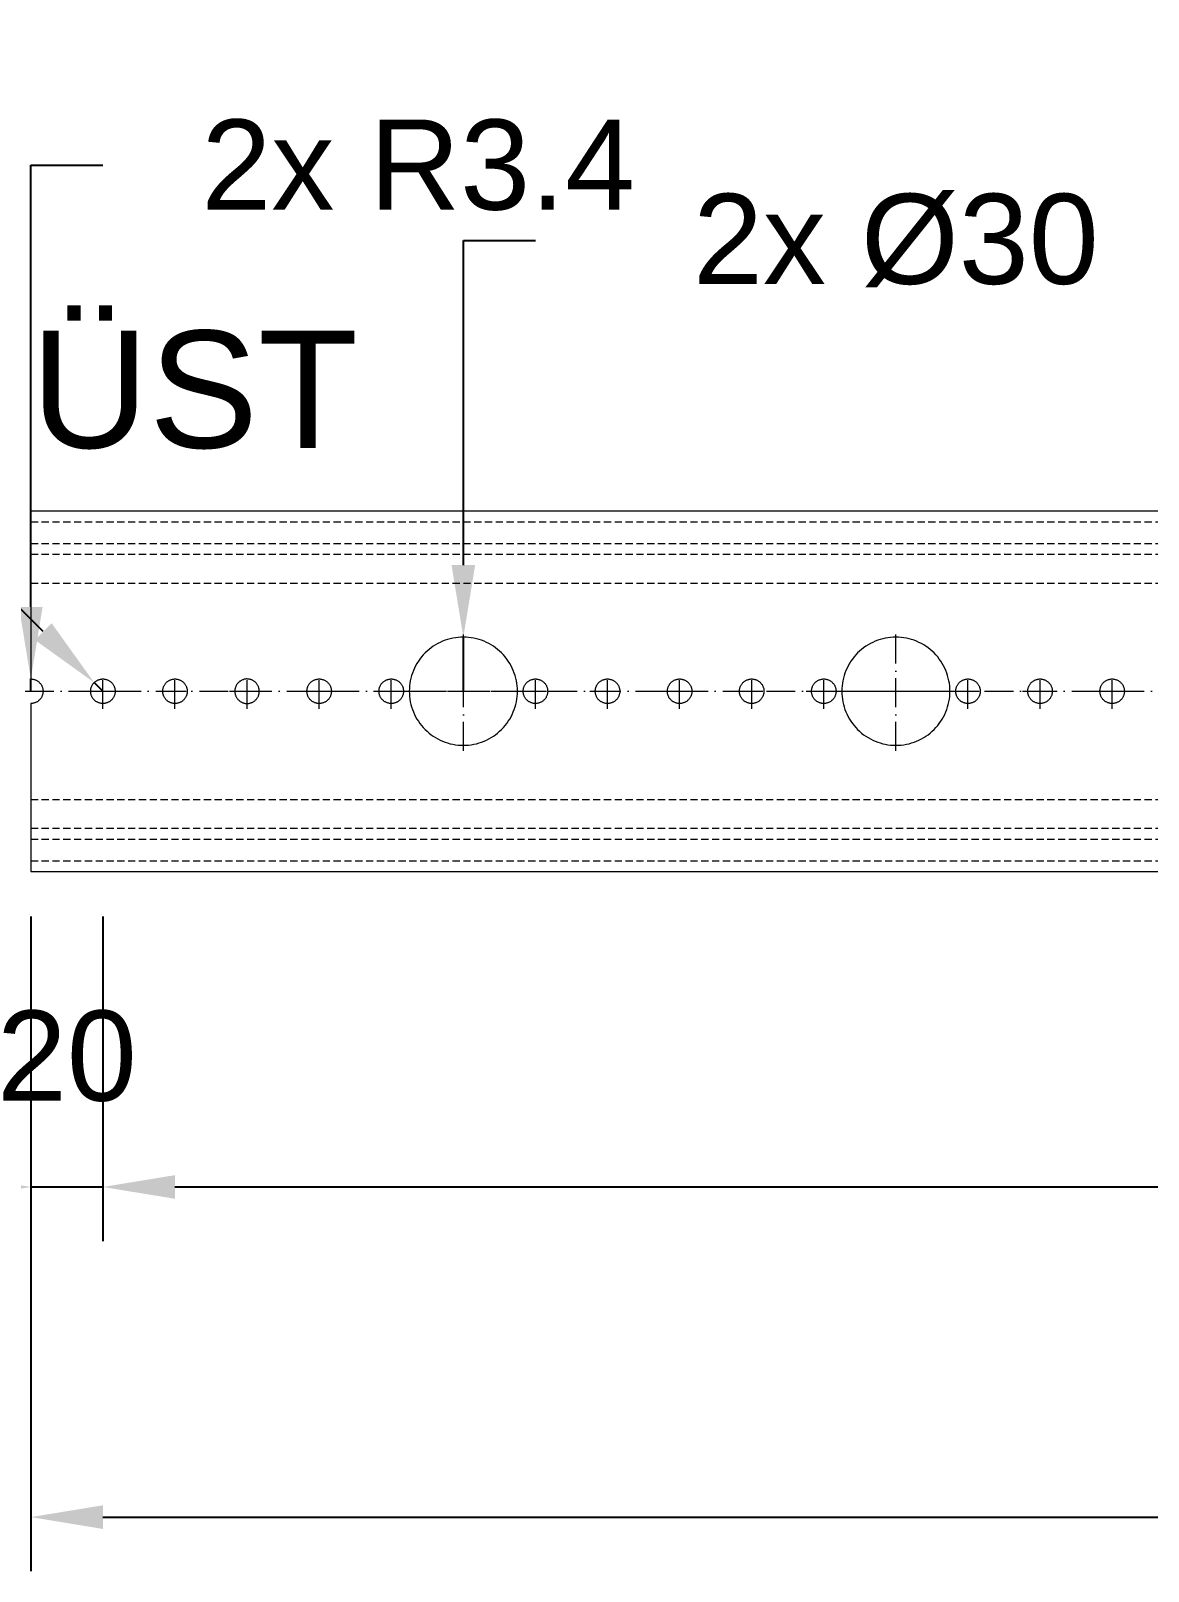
# Model space of a CAD drawing. Header units: millimetres. Extents: x -804 to 5068, y -838 to 556.
# Drawn here: x 0 to 310, y -838.1 to -410.8 of the extents above; entities that cross this region are included whole.
import ezdxf

# ---------------------------------------------------------------- set-up
doc = ezdxf.new("R2010")
doc.units = ezdxf.units.MM
doc.linetypes.add('EKSENCIZGI', pattern=[12, 8, -2, 0, -2])
doc.linetypes.add('KESIK', pattern=[3, 2, -1])
for name, color, linetype, lineweight in [('EKSEN', 1, 'EKSENCIZGI', 9), ('GIZLI', 8, 'KESIK', 9), ('GORUNEN', 7, 'Continuous', 9), ('OLCU', 4, 'Continuous', 9), ('YAZI', 3, 'Continuous', 9)]:
    doc.layers.add(name, color=color, linetype=linetype, lineweight=lineweight)
doc.styles.add('PI3D', font='arial.ttf')
doc.dimstyles.new('PF_MM', dxfattribs={"dimtxt": 25, "dimasz": 20, "dimexe": 15, "dimexo": 12.5, "dimgap": 8.75, "dimtad": 1, "dimdec": 1, "dimtxsty": 'PI3D', "dimcen": 2.5, "dimclrd": 4, "dimclre": 4, "dimclrt": 3, "dimazin": 3, "dimtfac": 1, "dimtmove": 0, "dimatfit": 3})

# ---------------------------------------------------------------- blocks, each defined once
blk = doc.blocks.new('_CLOSEDFILLED')
at = {"color": 0, "linetype": 'BYBLOCK'}
blk.add_solid([(-1, 0.164), (0, 0), (-1, -0.164)], dxfattribs=at)
blk = doc.blocks.new('*D18')
at = {"color": 4}
for p, q in [((120, -559), (120, -469)), ((120, -469), (140, -469)), ((120, -594), (120, -579))]:
    blk.add_line(p, q, dxfattribs=at)
at = {"layer": 'Defpoints'}
for p in [(120, -579), (120, -594)]:
    blk.add_point(p, dxfattribs=at)
at = {"layer": 'OLCU', "color": 4, "xscale": 20, "yscale": 20, "rotation": 270}
blk.add_blockref('_CLOSEDFILLED', (120, -579), dxfattribs=at)
at = {"layer": 'OLCU', "color": 3, "insert": (240, -469), "char_height": 25, "attachment_point": 5, "style": 'PI3D'}
blk.add_mtext('2x %%c30', dxfattribs=at)
blk = doc.blocks.new('*D20')
at = {"color": 4}
for p, q in [((0, -570.6), (0, -448.1)), ((0, -448.1), (20, -448.1)), ((0, -594), (0, -590.6))]:
    blk.add_line(p, q, dxfattribs=at)
at = {"layer": 'Defpoints'}
for p in [(0, -590.6), (0, -594)]:
    blk.add_point(p, dxfattribs=at)
at = {"layer": 'OLCU', "color": 4, "xscale": 20, "yscale": 20, "rotation": 270}
blk.add_blockref('_CLOSEDFILLED', (0, -590.6), dxfattribs=at)
at = {"layer": 'OLCU', "color": 3, "insert": (107.5, -448.1), "char_height": 25, "attachment_point": 5, "style": 'PI3D'}
blk.add_mtext('2x R3.4', dxfattribs=at)

msp = doc.modelspace()

# ---------------------------------------------------------------- linework, layer by layer
at = {"layer": 'EKSEN'}
for p, q in [((120, -610.5), (120, -577.5)), ((240, -610.5), (240, -577.5)), ((20, -598.9), (20, -589.1)), ((40, -598.9), (40, -589.1)), ((60, -598.9), (60, -589.1)), ((80, -598.9), (80, -589.1)), ((100, -598.9), (100, -589.1)), ((140, -598.9), (140, -589.1)), ((160, -598.9), (160, -589.1)), ((180, -598.9), (180, -589.1)), ((200, -598.9), (200, -589.1)), ((220, -598.9), (220, -589.1)), ((260, -598.9), (260, -589.1)), ((280, -598.9), (280, -589.1)), ((300, -598.9), (300, -589.1)), ((-50, -594), (1990, -594)), ((15.1, -594), (24.9, -594)), ((35.1, -594), (44.9, -594)), ((55.1, -594), (64.9, -594)), ((75.1, -594), (84.9, -594)), ((95.1, -594), (104.9, -594)), ((103.5, -594), (136.5, -594)), ((135.1, -594), (144.9, -594)), ((155.1, -594), (164.9, -594)), ((175.1, -594), (184.9, -594)), ((195.1, -594), (204.9, -594)), ((215.1, -594), (224.9, -594)), ((223.5, -594), (256.5, -594)), ((255.1, -594), (264.9, -594)), ((275.1, -594), (284.9, -594)), ((295.1, -594), (304.9, -594))]:
    msp.add_line(p, q, dxfattribs=at)
at = {"layer": 'GIZLI'}
for points in [[(0, -547), (1940, -547)], [(0, -547), (1940, -547)], [(0, -547), (1940, -547)], [(0, -547), (1940, -547)], [(0, -553), (1940, -553)], [(0, -556), (1940, -556)], [(0, -564), (1940, -564)], [(0, -564), (1940, -564)], [(0, -624), (1940, -624)], [(0, -624), (1940, -624)], [(0, -632), (1940, -632)], [(0, -635), (1940, -635)], [(0, -641), (1940, -641)], [(0, -641), (1940, -641)], [(0, -641), (1940, -641)], [(0, -641), (1940, -641)]]:
    msp.add_lwpolyline(points, dxfattribs=at)
at = {"layer": 'GORUNEN'}
for points in [[(0, -544), (1940, -544)], [(0, -544), (1940, -544)], [(0, -544), (1940, -544)], [(0, -544), (0, -548.5)], [(0, -548.5), (0, -590.6)], [(120, -579), (119.26, -579.02), (118.53, -579.07), (117.8, -579.16), (117.07, -579.29), (116.36, -579.45), (115.65, -579.65), (114.95, -579.88), (114.26, -580.14), (113.59, -580.44), (112.93, -580.77), (112.29, -581.13), (111.67, -581.53), (111.06, -581.95), (110.48, -582.4), (109.93, -582.89), (109.39, -583.39), (108.89, -583.93), (108.4, -584.48), (107.95, -585.06), (107.53, -585.67), (107.13, -586.29), (106.77, -586.93), (106.44, -587.59), (106.14, -588.26), (105.88, -588.95), (105.65, -589.65), (105.45, -590.36), (105.29, -591.07), (105.16, -591.8), (105.07, -592.53), (105.02, -593.26), (105, -594)], [(135, -594), (134.98, -593.26), (134.93, -592.53), (134.84, -591.8), (134.71, -591.07), (134.55, -590.36), (134.35, -589.65), (134.12, -588.95), (133.86, -588.26), (133.56, -587.59), (133.23, -586.93), (132.87, -586.29), (132.47, -585.67), (132.05, -585.06), (131.6, -584.48), (131.11, -583.93), (130.61, -583.39), (130.07, -582.89), (129.52, -582.4), (128.94, -581.95), (128.33, -581.53), (127.71, -581.13), (127.07, -580.77), (126.41, -580.44), (125.74, -580.14), (125.05, -579.88), (124.35, -579.65), (123.64, -579.45), (122.93, -579.29), (122.2, -579.16), (121.47, -579.07), (120.74, -579.02), (120, -579)], [(240, -579), (239.26, -579.02), (238.53, -579.07), (237.8, -579.16), (237.07, -579.29), (236.36, -579.45), (235.65, -579.65), (234.95, -579.88), (234.26, -580.14), (233.59, -580.44), (232.93, -580.77), (232.29, -581.13), (231.67, -581.53), (231.06, -581.95), (230.48, -582.4), (229.93, -582.89), (229.39, -583.39), (228.89, -583.93), (228.4, -584.48), (227.95, -585.06), (227.53, -585.67), (227.13, -586.29), (226.77, -586.93), (226.44, -587.59), (226.14, -588.26), (225.88, -588.95), (225.65, -589.65), (225.45, -590.36), (225.29, -591.07), (225.16, -591.8), (225.07, -592.53), (225.02, -593.26), (225, -594)], [(255, -594), (254.98, -593.26), (254.93, -592.53), (254.84, -591.8), (254.71, -591.07), (254.55, -590.36), (254.35, -589.65), (254.12, -588.95), (253.86, -588.26), (253.56, -587.59), (253.23, -586.93), (252.87, -586.29), (252.47, -585.67), (252.05, -585.06), (251.6, -584.48), (251.11, -583.93), (250.61, -583.39), (250.07, -582.89), (249.52, -582.4), (248.94, -581.95), (248.33, -581.53), (247.71, -581.13), (247.07, -580.77), (246.41, -580.44), (245.74, -580.14), (245.05, -579.88), (244.35, -579.65), (243.64, -579.45), (242.93, -579.29), (242.2, -579.16), (241.47, -579.07), (240.74, -579.02), (240, -579)], [(0, -590.6), (0.17, -590.6), (0.34, -590.62), (0.51, -590.64), (0.68, -590.67), (0.84, -590.71), (1, -590.75), (1.17, -590.81), (1.32, -590.87), (1.48, -590.94), (1.63, -591.02)], [(1.63, -591.02), (1.78, -591.1), (1.92, -591.19), (2.06, -591.29), (2.19, -591.4), (2.32, -591.51), (2.44, -591.63), (2.55, -591.75), (2.66, -591.88), (2.76, -592.02), (2.86, -592.16), (2.95, -592.3), (3.03, -592.45), (3.1, -592.6), (3.17, -592.76), (3.22, -592.92), (3.27, -593.08), (3.32, -593.25), (3.35, -593.41), (3.37, -593.58), (3.39, -593.75), (3.4, -593.92), (3.4, -594.09), (3.39, -594.26), (3.37, -594.43), (3.35, -594.59), (3.31, -594.76), (3.27, -594.92), (3.22, -595.08), (3.16, -595.24), (3.1, -595.4), (3.02, -595.55), (2.94, -595.7), (2.86, -595.85), (2.76, -595.99), (2.66, -596.12), (2.55, -596.25), (2.43, -596.38), (2.31, -596.49), (2.18, -596.61), (2.05, -596.71), (1.91, -596.81), (1.77, -596.9), (1.63, -596.99), (1.47, -597.06), (1.32, -597.13), (1.16, -597.2), (1, -597.25), (0.84, -597.3), (0.67, -597.33), (0.51, -597.36), (0.34, -597.38), (0.17, -597.4), (0, -597.4)], [(18.37, -596.98), (18.22, -596.9), (18.08, -596.81), (17.94, -596.71), (17.81, -596.6), (17.68, -596.49), (17.56, -596.37), (17.45, -596.25), (17.34, -596.12), (17.24, -595.98), (17.14, -595.84), (17.05, -595.7), (16.97, -595.55), (16.9, -595.39), (16.83, -595.24), (16.78, -595.08), (16.73, -594.92), (16.68, -594.75), (16.65, -594.59), (16.63, -594.42), (16.61, -594.25), (16.6, -594.08), (16.6, -593.91), (16.61, -593.74), (16.63, -593.57), (16.65, -593.41), (16.69, -593.24), (16.73, -593.07), (16.78, -592.91), (16.84, -592.75), (16.9, -592.6), (16.98, -592.44), (17.06, -592.3), (17.15, -592.15), (17.24, -592.01), (17.34, -591.88), (17.45, -591.75), (17.57, -591.62), (17.69, -591.5), (17.82, -591.39), (17.95, -591.29), (18.09, -591.19), (18.23, -591.1), (18.38, -591.01), (18.53, -590.93), (18.68, -590.87), (18.84, -590.8), (19, -590.75), (19.17, -590.7), (19.33, -590.67), (19.5, -590.64), (19.67, -590.62), (19.84, -590.6), (20, -590.6), (20.17, -590.6), (20.34, -590.62), (20.51, -590.64), (20.68, -590.67), (20.84, -590.71), (21.01, -590.75), (21.17, -590.81), (21.32, -590.87), (21.48, -590.94), (21.63, -591.02)], [(21.63, -591.02), (21.78, -591.1), (21.92, -591.19), (22.06, -591.29), (22.19, -591.4), (22.32, -591.51), (22.44, -591.63), (22.55, -591.75), (22.66, -591.88), (22.76, -592.02), (22.86, -592.16), (22.95, -592.3), (23.03, -592.45), (23.1, -592.61), (23.17, -592.76), (23.22, -592.92), (23.27, -593.08), (23.32, -593.25), (23.35, -593.41), (23.37, -593.58), (23.39, -593.75), (23.4, -593.92), (23.4, -594.09), (23.39, -594.26), (23.37, -594.43), (23.35, -594.59), (23.31, -594.76), (23.27, -594.93), (23.22, -595.09), (23.16, -595.25), (23.1, -595.4), (23.02, -595.56), (22.94, -595.7), (22.85, -595.85), (22.76, -595.99), (22.66, -596.12), (22.55, -596.25), (22.43, -596.38), (22.31, -596.5), (22.18, -596.61), (22.05, -596.71), (21.91, -596.81), (21.77, -596.9), (21.62, -596.99), (21.47, -597.07), (21.32, -597.13), (21.16, -597.2), (21, -597.25), (20.83, -597.3), (20.67, -597.33), (20.5, -597.36), (20.33, -597.38), (20.16, -597.4), (20, -597.4), (19.83, -597.4), (19.66, -597.38), (19.49, -597.36), (19.32, -597.33), (19.16, -597.29), (18.99, -597.25), (18.83, -597.19), (18.68, -597.13), (18.52, -597.06), (18.37, -596.98)], [(38.37, -596.98), (38.22, -596.9), (38.08, -596.81), (37.94, -596.71), (37.81, -596.6), (37.68, -596.49), (37.56, -596.37), (37.45, -596.25), (37.34, -596.12), (37.24, -595.98), (37.14, -595.84), (37.05, -595.7), (36.97, -595.55), (36.9, -595.39), (36.83, -595.24), (36.78, -595.08), (36.73, -594.92), (36.68, -594.75), (36.65, -594.59), (36.63, -594.42), (36.61, -594.25), (36.6, -594.08), (36.6, -593.91), (36.61, -593.74), (36.63, -593.57), (36.65, -593.41), (36.69, -593.24), (36.73, -593.07), (36.78, -592.91), (36.84, -592.75), (36.9, -592.6), (36.98, -592.44), (37.06, -592.3), (37.15, -592.15), (37.24, -592.01), (37.34, -591.88), (37.45, -591.75), (37.57, -591.62), (37.69, -591.5), (37.82, -591.39), (37.95, -591.29), (38.09, -591.19), (38.23, -591.1), (38.38, -591.01), (38.53, -590.93), (38.68, -590.87), (38.84, -590.8), (39, -590.75), (39.17, -590.7), (39.33, -590.67), (39.5, -590.64), (39.67, -590.62), (39.84, -590.6), (40, -590.6), (40.17, -590.6), (40.34, -590.62), (40.51, -590.64), (40.68, -590.67), (40.84, -590.71), (41.01, -590.75), (41.17, -590.81), (41.32, -590.87), (41.48, -590.94), (41.63, -591.02)], [(41.63, -591.02), (41.78, -591.1), (41.92, -591.19), (42.06, -591.29), (42.19, -591.4), (42.32, -591.51), (42.44, -591.63), (42.55, -591.75), (42.66, -591.88), (42.76, -592.02), (42.86, -592.16), (42.95, -592.3), (43.03, -592.45), (43.1, -592.61), (43.17, -592.76), (43.22, -592.92), (43.27, -593.08), (43.32, -593.25), (43.35, -593.41), (43.37, -593.58), (43.39, -593.75), (43.4, -593.92), (43.4, -594.09), (43.39, -594.26), (43.37, -594.43), (43.35, -594.59), (43.31, -594.76), (43.27, -594.93), (43.22, -595.09), (43.16, -595.25), (43.1, -595.4), (43.02, -595.56), (42.94, -595.7), (42.85, -595.85), (42.76, -595.99), (42.66, -596.12), (42.55, -596.25), (42.43, -596.38), (42.31, -596.5), (42.18, -596.61), (42.05, -596.71), (41.91, -596.81), (41.77, -596.9), (41.62, -596.99), (41.47, -597.07), (41.32, -597.13), (41.16, -597.2), (41, -597.25), (40.83, -597.3), (40.67, -597.33), (40.5, -597.36), (40.33, -597.38), (40.16, -597.4), (40, -597.4), (39.83, -597.4), (39.66, -597.38), (39.49, -597.36), (39.32, -597.33), (39.16, -597.29), (38.99, -597.25), (38.83, -597.19), (38.68, -597.13), (38.52, -597.06), (38.37, -596.98)], [(61.63, -591.02), (61.48, -590.94), (61.33, -590.87), (61.17, -590.81), (61.02, -590.76), (60.86, -590.71), (60.69, -590.67), (60.53, -590.64), (60.36, -590.62), (60.2, -590.61), (60.03, -590.6), (59.86, -590.6), (59.7, -590.61), (59.53, -590.63), (59.37, -590.66), (59.2, -590.69), (59.04, -590.74), (58.88, -590.79), (58.73, -590.85), (58.57, -590.91), (58.42, -590.99), (58.28, -591.07), (58.14, -591.16), (58, -591.25), (57.87, -591.35), (57.74, -591.46), (57.62, -591.58), (57.5, -591.7), (57.39, -591.82), (57.29, -591.95), (57.19, -592.09), (57.1, -592.23), (57.01, -592.37), (56.94, -592.52), (56.87, -592.67), (56.81, -592.83), (56.75, -592.99), (56.71, -593.15), (56.67, -593.31), (56.64, -593.47), (56.62, -593.64), (56.61, -593.81), (56.6, -593.97), (56.6, -594.14), (56.61, -594.31), (56.63, -594.47), (56.66, -594.64), (56.7, -594.8), (56.74, -594.96), (56.79, -595.12), (56.85, -595.28), (56.92, -595.43), (56.99, -595.58), (57.07, -595.73), (57.16, -595.87), (57.25, -596), (57.36, -596.14), (57.46, -596.26), (57.58, -596.39), (57.7, -596.5), (57.82, -596.61), (57.95, -596.72), (58.09, -596.81), (58.23, -596.9), (58.37, -596.98)], [(58.37, -596.98), (58.52, -597.06), (58.67, -597.13), (58.83, -597.19), (58.98, -597.24), (59.14, -597.29), (59.31, -597.33), (59.47, -597.36), (59.64, -597.38), (59.8, -597.39), (59.97, -597.4), (60.14, -597.4), (60.3, -597.39), (60.47, -597.37), (60.63, -597.34), (60.8, -597.31), (60.96, -597.26), (61.12, -597.21), (61.27, -597.15), (61.43, -597.09), (61.58, -597.01), (61.72, -596.93), (61.86, -596.84), (62, -596.75), (62.13, -596.65), (62.26, -596.54), (62.38, -596.42), (62.5, -596.3), (62.61, -596.18), (62.71, -596.05), (62.81, -595.91), (62.9, -595.77), (62.99, -595.63), (63.06, -595.48), (63.13, -595.33), (63.19, -595.17), (63.25, -595.01), (63.29, -594.85), (63.33, -594.69), (63.36, -594.53), (63.38, -594.36), (63.39, -594.19), (63.4, -594.03), (63.4, -593.86), (63.39, -593.69), (63.37, -593.53), (63.34, -593.36), (63.3, -593.2), (63.26, -593.04), (63.21, -592.88), (63.15, -592.72), (63.08, -592.57), (63.01, -592.42), (62.93, -592.27), (62.84, -592.13), (62.75, -592), (62.64, -591.86), (62.54, -591.74), (62.42, -591.61), (62.3, -591.5), (62.18, -591.39), (62.05, -591.28), (61.91, -591.19), (61.77, -591.1), (61.63, -591.02)], [(78.37, -596.98), (78.22, -596.9), (78.08, -596.81), (77.94, -596.71), (77.81, -596.6), (77.68, -596.49), (77.56, -596.37), (77.45, -596.25), (77.34, -596.12), (77.24, -595.98), (77.14, -595.84), (77.05, -595.7), (76.97, -595.55), (76.9, -595.39), (76.83, -595.24), (76.78, -595.08), (76.73, -594.92), (76.68, -594.75), (76.65, -594.59), (76.63, -594.42), (76.61, -594.25), (76.6, -594.08), (76.6, -593.91), (76.61, -593.74), (76.63, -593.57), (76.65, -593.41), (76.69, -593.24), (76.73, -593.07), (76.78, -592.91), (76.84, -592.75), (76.9, -592.6), (76.98, -592.44), (77.06, -592.3), (77.15, -592.15), (77.24, -592.01), (77.34, -591.88), (77.45, -591.75), (77.57, -591.62), (77.69, -591.5), (77.82, -591.39), (77.95, -591.29), (78.09, -591.19), (78.23, -591.1), (78.38, -591.01), (78.53, -590.93), (78.68, -590.87), (78.84, -590.8), (79, -590.75), (79.17, -590.7), (79.33, -590.67), (79.5, -590.64), (79.67, -590.62), (79.84, -590.6), (80, -590.6), (80.17, -590.6), (80.34, -590.62), (80.51, -590.64), (80.68, -590.67), (80.84, -590.71), (81.01, -590.75), (81.17, -590.81), (81.32, -590.87), (81.48, -590.94), (81.63, -591.02)], [(81.63, -591.02), (81.78, -591.1), (81.92, -591.19), (82.06, -591.29), (82.19, -591.4), (82.32, -591.51), (82.44, -591.63), (82.55, -591.75), (82.66, -591.88), (82.76, -592.02), (82.86, -592.16), (82.95, -592.3), (83.03, -592.45), (83.1, -592.61), (83.17, -592.76), (83.22, -592.92), (83.27, -593.08), (83.32, -593.25), (83.35, -593.41), (83.37, -593.58), (83.39, -593.75), (83.4, -593.92), (83.4, -594.09), (83.39, -594.26), (83.37, -594.43), (83.35, -594.59), (83.31, -594.76), (83.27, -594.93), (83.22, -595.09), (83.16, -595.25), (83.1, -595.4), (83.02, -595.56), (82.94, -595.7), (82.85, -595.85), (82.76, -595.99), (82.66, -596.12), (82.55, -596.25), (82.43, -596.38), (82.31, -596.5), (82.18, -596.61), (82.05, -596.71), (81.91, -596.81), (81.77, -596.9), (81.62, -596.99), (81.47, -597.07), (81.32, -597.13), (81.16, -597.2), (81, -597.25), (80.83, -597.3), (80.67, -597.33), (80.5, -597.36), (80.33, -597.38), (80.16, -597.4), (80, -597.4), (79.83, -597.4), (79.66, -597.38), (79.49, -597.36), (79.32, -597.33), (79.16, -597.29), (78.99, -597.25), (78.83, -597.19), (78.68, -597.13), (78.52, -597.06), (78.37, -596.98)], [(98.37, -596.98), (98.22, -596.9), (98.08, -596.81), (97.94, -596.71), (97.81, -596.6), (97.68, -596.49), (97.56, -596.37), (97.45, -596.25), (97.34, -596.12), (97.24, -595.98), (97.14, -595.84), (97.05, -595.7), (96.97, -595.55), (96.9, -595.39), (96.83, -595.24), (96.78, -595.08), (96.73, -594.92), (96.68, -594.75), (96.65, -594.59), (96.63, -594.42), (96.61, -594.25), (96.6, -594.08), (96.6, -593.91), (96.61, -593.74), (96.63, -593.57), (96.65, -593.41), (96.69, -593.24), (96.73, -593.07), (96.78, -592.91), (96.84, -592.75), (96.9, -592.6), (96.98, -592.44), (97.06, -592.3), (97.15, -592.15), (97.24, -592.01), (97.34, -591.88), (97.45, -591.75), (97.57, -591.62), (97.69, -591.5), (97.82, -591.39), (97.95, -591.29), (98.09, -591.19), (98.23, -591.1), (98.38, -591.01), (98.53, -590.93), (98.68, -590.87), (98.84, -590.8), (99, -590.75), (99.17, -590.7), (99.33, -590.67), (99.5, -590.64), (99.67, -590.62), (99.84, -590.6), (100, -590.6), (100.17, -590.6), (100.34, -590.62), (100.51, -590.64), (100.68, -590.67), (100.84, -590.71), (101.01, -590.75), (101.17, -590.81), (101.32, -590.87), (101.48, -590.94), (101.63, -591.02)], [(101.63, -591.02), (101.78, -591.1), (101.92, -591.19), (102.06, -591.29), (102.19, -591.4), (102.32, -591.51), (102.44, -591.63), (102.55, -591.75), (102.66, -591.88), (102.76, -592.02), (102.86, -592.16), (102.95, -592.3), (103.03, -592.45), (103.1, -592.61), (103.17, -592.76), (103.22, -592.92), (103.27, -593.08), (103.32, -593.25), (103.35, -593.41), (103.37, -593.58), (103.39, -593.75), (103.4, -593.92), (103.4, -594.09), (103.39, -594.26), (103.37, -594.43), (103.35, -594.59), (103.31, -594.76), (103.27, -594.93), (103.22, -595.09), (103.16, -595.25), (103.1, -595.4), (103.02, -595.56), (102.94, -595.7), (102.85, -595.85), (102.76, -595.99), (102.66, -596.12), (102.55, -596.25), (102.43, -596.38), (102.31, -596.5), (102.18, -596.61), (102.05, -596.71), (101.91, -596.81), (101.77, -596.9), (101.62, -596.99), (101.47, -597.07), (101.32, -597.13), (101.16, -597.2), (101, -597.25), (100.83, -597.3), (100.67, -597.33), (100.5, -597.36), (100.33, -597.38), (100.16, -597.4), (100, -597.4), (99.83, -597.4), (99.66, -597.38), (99.49, -597.36), (99.32, -597.33), (99.16, -597.29), (98.99, -597.25), (98.83, -597.19), (98.68, -597.13), (98.52, -597.06), (98.37, -596.98)], [(138.37, -596.98), (138.22, -596.9), (138.08, -596.81), (137.94, -596.71), (137.81, -596.6), (137.68, -596.49), (137.56, -596.37), (137.45, -596.25), (137.34, -596.12), (137.24, -595.98), (137.14, -595.84), (137.05, -595.7), (136.97, -595.55), (136.9, -595.39), (136.83, -595.24), (136.78, -595.08), (136.73, -594.92), (136.68, -594.75), (136.65, -594.59), (136.63, -594.42), (136.61, -594.25), (136.6, -594.08), (136.6, -593.91), (136.61, -593.74), (136.63, -593.57), (136.65, -593.41), (136.69, -593.24), (136.73, -593.07), (136.78, -592.91), (136.84, -592.75), (136.9, -592.6), (136.98, -592.44), (137.06, -592.3), (137.15, -592.15), (137.24, -592.01), (137.34, -591.88), (137.45, -591.75), (137.57, -591.62), (137.69, -591.5), (137.82, -591.39), (137.95, -591.29), (138.09, -591.19), (138.23, -591.1), (138.38, -591.01), (138.53, -590.93), (138.68, -590.87), (138.84, -590.8), (139, -590.75), (139.17, -590.7), (139.33, -590.67), (139.5, -590.64), (139.67, -590.62), (139.84, -590.6), (140, -590.6), (140.17, -590.6), (140.34, -590.62), (140.51, -590.64), (140.68, -590.67), (140.84, -590.71), (141.01, -590.75), (141.17, -590.81), (141.32, -590.87), (141.48, -590.94), (141.63, -591.02)], [(141.63, -591.02), (141.78, -591.1), (141.92, -591.19), (142.06, -591.29), (142.19, -591.4), (142.32, -591.51), (142.44, -591.63), (142.55, -591.75), (142.66, -591.88), (142.76, -592.02), (142.86, -592.16), (142.95, -592.3), (143.03, -592.45), (143.1, -592.61), (143.17, -592.76), (143.22, -592.92), (143.27, -593.08), (143.32, -593.25), (143.35, -593.41), (143.37, -593.58), (143.39, -593.75), (143.4, -593.92), (143.4, -594.09), (143.39, -594.26), (143.37, -594.43), (143.35, -594.59), (143.31, -594.76), (143.27, -594.93), (143.22, -595.09), (143.16, -595.25), (143.1, -595.4), (143.02, -595.56), (142.94, -595.7), (142.85, -595.85), (142.76, -595.99), (142.66, -596.12), (142.55, -596.25), (142.43, -596.38), (142.31, -596.5), (142.18, -596.61), (142.05, -596.71), (141.91, -596.81), (141.77, -596.9), (141.62, -596.99), (141.47, -597.07), (141.32, -597.13), (141.16, -597.2), (141, -597.25), (140.83, -597.3), (140.67, -597.33), (140.5, -597.36), (140.33, -597.38), (140.16, -597.4), (140, -597.4), (139.83, -597.4), (139.66, -597.38), (139.49, -597.36), (139.32, -597.33), (139.16, -597.29), (138.99, -597.25), (138.83, -597.19), (138.68, -597.13), (138.52, -597.06), (138.37, -596.98)], [(158.37, -596.98), (158.22, -596.9), (158.08, -596.81), (157.94, -596.71), (157.81, -596.6), (157.68, -596.49), (157.56, -596.37), (157.45, -596.25), (157.34, -596.12), (157.24, -595.98), (157.14, -595.84), (157.05, -595.7), (156.97, -595.55), (156.9, -595.39), (156.83, -595.24), (156.78, -595.08), (156.73, -594.92), (156.68, -594.75), (156.65, -594.59), (156.63, -594.42), (156.61, -594.25), (156.6, -594.08), (156.6, -593.91), (156.61, -593.74), (156.63, -593.57), (156.65, -593.41), (156.69, -593.24), (156.73, -593.07), (156.78, -592.91), (156.84, -592.75), (156.9, -592.6), (156.98, -592.44), (157.06, -592.3), (157.15, -592.15), (157.24, -592.01), (157.34, -591.88), (157.45, -591.75), (157.57, -591.62), (157.69, -591.5), (157.82, -591.39), (157.95, -591.29), (158.09, -591.19), (158.23, -591.1), (158.38, -591.01), (158.53, -590.93), (158.68, -590.87), (158.84, -590.8), (159, -590.75), (159.17, -590.7), (159.33, -590.67), (159.5, -590.64), (159.67, -590.62), (159.84, -590.6), (160, -590.6), (160.17, -590.6), (160.34, -590.62), (160.51, -590.64), (160.68, -590.67), (160.84, -590.71), (161.01, -590.75), (161.17, -590.81), (161.32, -590.87), (161.48, -590.94), (161.63, -591.02)], [(161.63, -591.02), (161.78, -591.1), (161.92, -591.19), (162.06, -591.29), (162.19, -591.4), (162.32, -591.51), (162.44, -591.63), (162.55, -591.75), (162.66, -591.88), (162.76, -592.02), (162.86, -592.16), (162.95, -592.3), (163.03, -592.45), (163.1, -592.61), (163.17, -592.76), (163.22, -592.92), (163.27, -593.08), (163.32, -593.25), (163.35, -593.41), (163.37, -593.58), (163.39, -593.75), (163.4, -593.92), (163.4, -594.09), (163.39, -594.26), (163.37, -594.43), (163.35, -594.59), (163.31, -594.76), (163.27, -594.93), (163.22, -595.09), (163.16, -595.25), (163.1, -595.4), (163.02, -595.56), (162.94, -595.7), (162.85, -595.85), (162.76, -595.99), (162.66, -596.12), (162.55, -596.25), (162.43, -596.38), (162.31, -596.5), (162.18, -596.61), (162.05, -596.71), (161.91, -596.81), (161.77, -596.9), (161.62, -596.99), (161.47, -597.07), (161.32, -597.13), (161.16, -597.2), (161, -597.25), (160.83, -597.3), (160.67, -597.33), (160.5, -597.36), (160.33, -597.38), (160.16, -597.4), (160, -597.4), (159.83, -597.4), (159.66, -597.38), (159.49, -597.36), (159.32, -597.33), (159.16, -597.29), (158.99, -597.25), (158.83, -597.19), (158.68, -597.13), (158.52, -597.06), (158.37, -596.98)], [(178.37, -596.98), (178.22, -596.9), (178.08, -596.81), (177.94, -596.71), (177.81, -596.6), (177.68, -596.49), (177.56, -596.37), (177.45, -596.25), (177.34, -596.12), (177.24, -595.98), (177.14, -595.84), (177.05, -595.7), (176.97, -595.55), (176.9, -595.39), (176.83, -595.24), (176.78, -595.08), (176.73, -594.92), (176.68, -594.75), (176.65, -594.59), (176.63, -594.42), (176.61, -594.25), (176.6, -594.08), (176.6, -593.91), (176.61, -593.74), (176.63, -593.57), (176.65, -593.41), (176.69, -593.24), (176.73, -593.07), (176.78, -592.91), (176.84, -592.75), (176.9, -592.6), (176.98, -592.44), (177.06, -592.3), (177.15, -592.15), (177.24, -592.01), (177.34, -591.88), (177.45, -591.75), (177.57, -591.62), (177.69, -591.5), (177.82, -591.39), (177.95, -591.29), (178.09, -591.19), (178.23, -591.1), (178.38, -591.01), (178.53, -590.93), (178.68, -590.87), (178.84, -590.8), (179, -590.75), (179.17, -590.7), (179.33, -590.67), (179.5, -590.64), (179.67, -590.62), (179.84, -590.6), (180, -590.6), (180.17, -590.6), (180.34, -590.62), (180.51, -590.64), (180.68, -590.67), (180.84, -590.71), (181.01, -590.75), (181.17, -590.81), (181.32, -590.87), (181.48, -590.94), (181.63, -591.02)], [(181.63, -591.02), (181.78, -591.1), (181.92, -591.19), (182.06, -591.29), (182.19, -591.4), (182.32, -591.51), (182.44, -591.63), (182.55, -591.75), (182.66, -591.88), (182.76, -592.02), (182.86, -592.16), (182.95, -592.3), (183.03, -592.45), (183.1, -592.61), (183.17, -592.76), (183.22, -592.92), (183.27, -593.08), (183.32, -593.25), (183.35, -593.41), (183.37, -593.58), (183.39, -593.75), (183.4, -593.92), (183.4, -594.09), (183.39, -594.26), (183.37, -594.43), (183.35, -594.59), (183.31, -594.76), (183.27, -594.93), (183.22, -595.09), (183.16, -595.25), (183.1, -595.4), (183.02, -595.56), (182.94, -595.7), (182.85, -595.85), (182.76, -595.99), (182.66, -596.12), (182.55, -596.25), (182.43, -596.38), (182.31, -596.5), (182.18, -596.61), (182.05, -596.71), (181.91, -596.81), (181.77, -596.9), (181.62, -596.99), (181.47, -597.07), (181.32, -597.13), (181.16, -597.2), (181, -597.25), (180.83, -597.3), (180.67, -597.33), (180.5, -597.36), (180.33, -597.38), (180.16, -597.4), (180, -597.4), (179.83, -597.4), (179.66, -597.38), (179.49, -597.36), (179.32, -597.33), (179.16, -597.29), (178.99, -597.25), (178.83, -597.19), (178.68, -597.13), (178.52, -597.06), (178.37, -596.98)], [(198.37, -596.98), (198.22, -596.9), (198.08, -596.81), (197.94, -596.71), (197.81, -596.6), (197.68, -596.49), (197.56, -596.37), (197.45, -596.25), (197.34, -596.12), (197.24, -595.98), (197.14, -595.84), (197.05, -595.7), (196.97, -595.55), (196.9, -595.39), (196.83, -595.24), (196.78, -595.08), (196.73, -594.92), (196.68, -594.75), (196.65, -594.59), (196.63, -594.42), (196.61, -594.25), (196.6, -594.08), (196.6, -593.91), (196.61, -593.74), (196.63, -593.57), (196.65, -593.41), (196.69, -593.24), (196.73, -593.07), (196.78, -592.91), (196.84, -592.75), (196.9, -592.6), (196.98, -592.44), (197.06, -592.3), (197.15, -592.15), (197.24, -592.01), (197.34, -591.88), (197.45, -591.75), (197.57, -591.62), (197.69, -591.5), (197.82, -591.39), (197.95, -591.29), (198.09, -591.19), (198.23, -591.1), (198.38, -591.01), (198.53, -590.93), (198.68, -590.87), (198.84, -590.8), (199, -590.75), (199.17, -590.7), (199.33, -590.67), (199.5, -590.64), (199.67, -590.62), (199.84, -590.6), (200, -590.6), (200.17, -590.6), (200.34, -590.62), (200.51, -590.64), (200.68, -590.67), (200.84, -590.71), (201.01, -590.75), (201.17, -590.81), (201.32, -590.87), (201.48, -590.94), (201.63, -591.02)], [(201.63, -591.02), (201.78, -591.1), (201.92, -591.19), (202.06, -591.29), (202.19, -591.4), (202.32, -591.51), (202.44, -591.63), (202.55, -591.75), (202.66, -591.88), (202.76, -592.02), (202.86, -592.16), (202.95, -592.3), (203.03, -592.45), (203.1, -592.61), (203.17, -592.76), (203.22, -592.92), (203.27, -593.08), (203.32, -593.25), (203.35, -593.41), (203.37, -593.58), (203.39, -593.75), (203.4, -593.92), (203.4, -594.09), (203.39, -594.26), (203.37, -594.43), (203.35, -594.59), (203.31, -594.76), (203.27, -594.93), (203.22, -595.09), (203.16, -595.25), (203.1, -595.4), (203.02, -595.56), (202.94, -595.7), (202.85, -595.85), (202.76, -595.99), (202.66, -596.12), (202.55, -596.25), (202.43, -596.38), (202.31, -596.5), (202.18, -596.61), (202.05, -596.71), (201.91, -596.81), (201.77, -596.9), (201.62, -596.99), (201.47, -597.07), (201.32, -597.13), (201.16, -597.2), (201, -597.25), (200.83, -597.3), (200.67, -597.33), (200.5, -597.36), (200.33, -597.38), (200.16, -597.4), (200, -597.4), (199.83, -597.4), (199.66, -597.38), (199.49, -597.36), (199.32, -597.33), (199.16, -597.29), (198.99, -597.25), (198.83, -597.19), (198.68, -597.13), (198.52, -597.06), (198.37, -596.98)], [(218.37, -596.98), (218.22, -596.9), (218.08, -596.81), (217.94, -596.71), (217.81, -596.6), (217.68, -596.49), (217.56, -596.37), (217.45, -596.25), (217.34, -596.12), (217.24, -595.98), (217.14, -595.84), (217.05, -595.7), (216.97, -595.55), (216.9, -595.39), (216.83, -595.24), (216.78, -595.08), (216.73, -594.92), (216.68, -594.75), (216.65, -594.59), (216.63, -594.42), (216.61, -594.25), (216.6, -594.08), (216.6, -593.91), (216.61, -593.74), (216.63, -593.57), (216.65, -593.41), (216.69, -593.24), (216.73, -593.07), (216.78, -592.91), (216.84, -592.75), (216.9, -592.6), (216.98, -592.44), (217.06, -592.3), (217.15, -592.15), (217.24, -592.01), (217.34, -591.88), (217.45, -591.75), (217.57, -591.62), (217.69, -591.5), (217.82, -591.39), (217.95, -591.29), (218.09, -591.19), (218.23, -591.1), (218.38, -591.01), (218.53, -590.93), (218.68, -590.87), (218.84, -590.8), (219, -590.75), (219.17, -590.7), (219.33, -590.67), (219.5, -590.64), (219.67, -590.62), (219.84, -590.6), (220, -590.6), (220.17, -590.6), (220.34, -590.62), (220.51, -590.64), (220.68, -590.67), (220.84, -590.71), (221.01, -590.75), (221.17, -590.81), (221.32, -590.87), (221.48, -590.94), (221.63, -591.02)], [(221.63, -591.02), (221.78, -591.1), (221.92, -591.19), (222.06, -591.29), (222.19, -591.4), (222.32, -591.51), (222.44, -591.63), (222.55, -591.75), (222.66, -591.88), (222.76, -592.02), (222.86, -592.16), (222.95, -592.3), (223.03, -592.45), (223.1, -592.61), (223.17, -592.76), (223.22, -592.92), (223.27, -593.08), (223.32, -593.25), (223.35, -593.41), (223.37, -593.58), (223.39, -593.75), (223.4, -593.92), (223.4, -594.09), (223.39, -594.26), (223.37, -594.43), (223.35, -594.59), (223.31, -594.76), (223.27, -594.93), (223.22, -595.09), (223.16, -595.25), (223.1, -595.4), (223.02, -595.56), (222.94, -595.7), (222.85, -595.85), (222.76, -595.99), (222.66, -596.12), (222.55, -596.25), (222.43, -596.38), (222.31, -596.5), (222.18, -596.61), (222.05, -596.71), (221.91, -596.81), (221.77, -596.9), (221.62, -596.99), (221.47, -597.07), (221.32, -597.13), (221.16, -597.2), (221, -597.25), (220.83, -597.3), (220.67, -597.33), (220.5, -597.36), (220.33, -597.38), (220.16, -597.4), (220, -597.4), (219.83, -597.4), (219.66, -597.38), (219.49, -597.36), (219.32, -597.33), (219.16, -597.29), (218.99, -597.25), (218.83, -597.19), (218.68, -597.13), (218.52, -597.06), (218.37, -596.98)], [(258.37, -596.98), (258.22, -596.9), (258.08, -596.81), (257.94, -596.71), (257.81, -596.6), (257.68, -596.49), (257.56, -596.37), (257.45, -596.25), (257.34, -596.12), (257.24, -595.98), (257.14, -595.84), (257.05, -595.7), (256.97, -595.55), (256.9, -595.39), (256.83, -595.24), (256.78, -595.08), (256.73, -594.92), (256.68, -594.75), (256.65, -594.59), (256.63, -594.42), (256.61, -594.25), (256.6, -594.08), (256.6, -593.91), (256.61, -593.74), (256.63, -593.57), (256.65, -593.41), (256.69, -593.24), (256.73, -593.07), (256.78, -592.91), (256.84, -592.75), (256.9, -592.6), (256.98, -592.44), (257.06, -592.3), (257.15, -592.15), (257.24, -592.01), (257.34, -591.88), (257.45, -591.75), (257.57, -591.62), (257.69, -591.5), (257.82, -591.39), (257.95, -591.29), (258.09, -591.19), (258.23, -591.1), (258.38, -591.01), (258.53, -590.93), (258.68, -590.87), (258.84, -590.8), (259, -590.75), (259.17, -590.7), (259.33, -590.67), (259.5, -590.64), (259.67, -590.62), (259.84, -590.6), (260, -590.6), (260.17, -590.6), (260.34, -590.62), (260.51, -590.64), (260.68, -590.67), (260.84, -590.71), (261.01, -590.75), (261.17, -590.81), (261.32, -590.87), (261.48, -590.94), (261.63, -591.02)], [(261.63, -591.02), (261.78, -591.1), (261.92, -591.19), (262.06, -591.29), (262.19, -591.4), (262.32, -591.51), (262.44, -591.63), (262.55, -591.75), (262.66, -591.88), (262.76, -592.02), (262.86, -592.16), (262.95, -592.3), (263.03, -592.45), (263.1, -592.61), (263.17, -592.76), (263.22, -592.92), (263.27, -593.08), (263.32, -593.25), (263.35, -593.41), (263.37, -593.58), (263.39, -593.75), (263.4, -593.92), (263.4, -594.09), (263.39, -594.26), (263.37, -594.43), (263.35, -594.59), (263.31, -594.76), (263.27, -594.93), (263.22, -595.09), (263.16, -595.25), (263.1, -595.4), (263.02, -595.56), (262.94, -595.7), (262.85, -595.85), (262.76, -595.99), (262.66, -596.12), (262.55, -596.25), (262.43, -596.38), (262.31, -596.5), (262.18, -596.61), (262.05, -596.71), (261.91, -596.81), (261.77, -596.9), (261.62, -596.99), (261.47, -597.07), (261.32, -597.13), (261.16, -597.2), (261, -597.25), (260.83, -597.3), (260.67, -597.33), (260.5, -597.36), (260.33, -597.38), (260.16, -597.4), (260, -597.4), (259.83, -597.4), (259.66, -597.38), (259.49, -597.36), (259.32, -597.33), (259.16, -597.29), (258.99, -597.25), (258.83, -597.19), (258.68, -597.13), (258.52, -597.06), (258.37, -596.98)], [(278.37, -596.98), (278.22, -596.9), (278.08, -596.81), (277.94, -596.71), (277.81, -596.6), (277.68, -596.49), (277.56, -596.37), (277.45, -596.25), (277.34, -596.12), (277.24, -595.98), (277.14, -595.84), (277.05, -595.7), (276.97, -595.55), (276.9, -595.39), (276.83, -595.24), (276.78, -595.08), (276.73, -594.92), (276.68, -594.75), (276.65, -594.59), (276.63, -594.42), (276.61, -594.25), (276.6, -594.08), (276.6, -593.91), (276.61, -593.74), (276.63, -593.57), (276.65, -593.41), (276.69, -593.24), (276.73, -593.07), (276.78, -592.91), (276.84, -592.75), (276.9, -592.6), (276.98, -592.44), (277.06, -592.3), (277.15, -592.15), (277.24, -592.01), (277.34, -591.88), (277.45, -591.75), (277.57, -591.62), (277.69, -591.5), (277.82, -591.39), (277.95, -591.29), (278.09, -591.19), (278.23, -591.1), (278.38, -591.01), (278.53, -590.93), (278.68, -590.87), (278.84, -590.8), (279, -590.75), (279.17, -590.7), (279.33, -590.67), (279.5, -590.64), (279.67, -590.62), (279.84, -590.6), (280, -590.6), (280.17, -590.6), (280.34, -590.62), (280.51, -590.64), (280.68, -590.67), (280.84, -590.71), (281.01, -590.75), (281.17, -590.81), (281.32, -590.87), (281.48, -590.94), (281.63, -591.02)], [(281.63, -591.02), (281.78, -591.1), (281.92, -591.19), (282.06, -591.29), (282.19, -591.4), (282.32, -591.51), (282.44, -591.63), (282.55, -591.75), (282.66, -591.88), (282.76, -592.02), (282.86, -592.16), (282.95, -592.3), (283.03, -592.45), (283.1, -592.61), (283.17, -592.76), (283.22, -592.92), (283.27, -593.08), (283.32, -593.25), (283.35, -593.41), (283.37, -593.58), (283.39, -593.75), (283.4, -593.92), (283.4, -594.09), (283.39, -594.26), (283.37, -594.43), (283.35, -594.59), (283.31, -594.76), (283.27, -594.93), (283.22, -595.09), (283.16, -595.25), (283.1, -595.4), (283.02, -595.56), (282.94, -595.7), (282.85, -595.85), (282.76, -595.99), (282.66, -596.12), (282.55, -596.25), (282.43, -596.38), (282.31, -596.5), (282.18, -596.61), (282.05, -596.71), (281.91, -596.81), (281.77, -596.9), (281.62, -596.99), (281.47, -597.07), (281.32, -597.13), (281.16, -597.2), (281, -597.25), (280.83, -597.3), (280.67, -597.33), (280.5, -597.36), (280.33, -597.38), (280.16, -597.4), (280, -597.4), (279.83, -597.4), (279.66, -597.38), (279.49, -597.36), (279.32, -597.33), (279.16, -597.29), (278.99, -597.25), (278.83, -597.19), (278.68, -597.13), (278.52, -597.06), (278.37, -596.98)], [(298.37, -596.98), (298.22, -596.9), (298.08, -596.81), (297.94, -596.71), (297.81, -596.6), (297.68, -596.49), (297.56, -596.37), (297.45, -596.25), (297.34, -596.12), (297.24, -595.98), (297.14, -595.84), (297.05, -595.7), (296.97, -595.55), (296.9, -595.39), (296.83, -595.24), (296.78, -595.08), (296.73, -594.92), (296.68, -594.75), (296.65, -594.59), (296.63, -594.42), (296.61, -594.25), (296.6, -594.08), (296.6, -593.91), (296.61, -593.74), (296.63, -593.57), (296.65, -593.41), (296.69, -593.24), (296.73, -593.07), (296.78, -592.91), (296.84, -592.75), (296.9, -592.6), (296.98, -592.44), (297.06, -592.3), (297.15, -592.15), (297.24, -592.01), (297.34, -591.88), (297.45, -591.75), (297.57, -591.62), (297.69, -591.5), (297.82, -591.39), (297.95, -591.29), (298.09, -591.19), (298.23, -591.1), (298.38, -591.01), (298.53, -590.93), (298.68, -590.87), (298.84, -590.8), (299, -590.75), (299.17, -590.7), (299.33, -590.67), (299.5, -590.64), (299.67, -590.62), (299.84, -590.6), (300, -590.6), (300.17, -590.6), (300.34, -590.62), (300.51, -590.64), (300.68, -590.67), (300.84, -590.71), (301.01, -590.75), (301.17, -590.81), (301.32, -590.87), (301.48, -590.94), (301.63, -591.02)], [(301.63, -591.02), (301.78, -591.1), (301.92, -591.19), (302.06, -591.29), (302.19, -591.4), (302.32, -591.51), (302.44, -591.63), (302.55, -591.75), (302.66, -591.88), (302.76, -592.02), (302.86, -592.16), (302.95, -592.3), (303.03, -592.45), (303.1, -592.61), (303.17, -592.76), (303.22, -592.92), (303.27, -593.08), (303.32, -593.25), (303.35, -593.41), (303.37, -593.58), (303.39, -593.75), (303.4, -593.92), (303.4, -594.09), (303.39, -594.26), (303.37, -594.43), (303.35, -594.59), (303.31, -594.76), (303.27, -594.93), (303.22, -595.09), (303.16, -595.25), (303.1, -595.4), (303.02, -595.56), (302.94, -595.7), (302.85, -595.85), (302.76, -595.99), (302.66, -596.12), (302.55, -596.25), (302.43, -596.38), (302.31, -596.5), (302.18, -596.61), (302.05, -596.71), (301.91, -596.81), (301.77, -596.9), (301.62, -596.99), (301.47, -597.07), (301.32, -597.13), (301.16, -597.2), (301, -597.25), (300.83, -597.3), (300.67, -597.33), (300.5, -597.36), (300.33, -597.38), (300.16, -597.4), (300, -597.4), (299.83, -597.4), (299.66, -597.38), (299.49, -597.36), (299.32, -597.33), (299.16, -597.29), (298.99, -597.25), (298.83, -597.19), (298.68, -597.13), (298.52, -597.06), (298.37, -596.98)], [(0, -597.4), (0, -639.5)], [(105, -594), (105.02, -594.74), (105.07, -595.47), (105.16, -596.2), (105.29, -596.93), (105.45, -597.64), (105.65, -598.35), (105.88, -599.05), (106.14, -599.74), (106.44, -600.41), (106.77, -601.07), (107.13, -601.71), (107.53, -602.33), (107.95, -602.94), (108.4, -603.52), (108.89, -604.07), (109.39, -604.61), (109.93, -605.11), (110.48, -605.6), (111.06, -606.05), (111.67, -606.47), (112.29, -606.87), (112.93, -607.23), (113.59, -607.56), (114.26, -607.86), (114.95, -608.12), (115.65, -608.35), (116.36, -608.55), (117.07, -608.71), (117.8, -608.84), (118.53, -608.93), (119.26, -608.98), (120, -609)], [(120, -609), (120.74, -608.98), (121.47, -608.93), (122.2, -608.84), (122.93, -608.71), (123.64, -608.55), (124.35, -608.35), (125.05, -608.12), (125.74, -607.86), (126.41, -607.56), (127.07, -607.23), (127.71, -606.87), (128.33, -606.47), (128.94, -606.05), (129.52, -605.6), (130.07, -605.11), (130.61, -604.61), (131.11, -604.07), (131.6, -603.52), (132.05, -602.94), (132.47, -602.33), (132.87, -601.71), (133.23, -601.07), (133.56, -600.41), (133.86, -599.74), (134.12, -599.05), (134.35, -598.35), (134.55, -597.64), (134.71, -596.93), (134.84, -596.2), (134.93, -595.47), (134.98, -594.74), (135, -594)], [(225, -594), (225.02, -594.74), (225.07, -595.47), (225.16, -596.2), (225.29, -596.93), (225.45, -597.64), (225.65, -598.35), (225.88, -599.05), (226.14, -599.74), (226.44, -600.41), (226.77, -601.07), (227.13, -601.71), (227.53, -602.33), (227.95, -602.94), (228.4, -603.52), (228.89, -604.07), (229.39, -604.61), (229.93, -605.11), (230.48, -605.6), (231.06, -606.05), (231.67, -606.47), (232.29, -606.87), (232.93, -607.23), (233.59, -607.56), (234.26, -607.86), (234.95, -608.12), (235.65, -608.35), (236.36, -608.55), (237.07, -608.71), (237.8, -608.84), (238.53, -608.93), (239.26, -608.98), (240, -609)], [(240, -609), (240.74, -608.98), (241.47, -608.93), (242.2, -608.84), (242.93, -608.71), (243.64, -608.55), (244.35, -608.35), (245.05, -608.12), (245.74, -607.86), (246.41, -607.56), (247.07, -607.23), (247.71, -606.87), (248.33, -606.47), (248.94, -606.05), (249.52, -605.6), (250.07, -605.11), (250.61, -604.61), (251.11, -604.07), (251.6, -603.52), (252.05, -602.94), (252.47, -602.33), (252.87, -601.71), (253.23, -601.07), (253.56, -600.41), (253.86, -599.74), (254.12, -599.05), (254.35, -598.35), (254.55, -597.64), (254.71, -596.93), (254.84, -596.2), (254.93, -595.47), (254.98, -594.74), (255, -594)], [(0, -639.5), (0, -644)], [(0, -644), (1940, -644)]]:
    msp.add_lwpolyline(points, dxfattribs=at)

# ---------------------------------------------------------------- texts
at = {"layer": 'YAZI', "style": 'PI3D'}
msp.add_text('ÜST', height=32.5, dxfattribs=at).set_placement((0, -526.5))

# ---------------------------------------------------------------- dimensions: what is measured, and where the dimension line sits
at = {"layer": 'OLCU'}
dim = msp.add_radius_dim(center=(0, -594), mpoint=(0, -590.6), text='2x R3.4', dimstyle='PF_MM', override={"dimgap": 7.5, "dimtad": 0, "dimtih": 1, "dimtoh": 1, "dimtix": 0, "dimtofl": 1, "dimtmove": 1, "dimatfit": 3}, dxfattribs=at)
dim.commit()
dim.dimension.update_dxf_attribs({"geometry": '*D20', "text_midpoint": (0, -448.1), "dimtype": 164})
msp.add_diameter_dim(center=(20, -594), radius=3.4, location=(-106.15, -467.85), text='94x %%c6.8', dimstyle='PF_MM', override={"dimgap": 7.5, "dimtad": 0, "dimtih": 1, "dimtoh": 1, "dimtix": 0, "dimtofl": 1, "dimtmove": 1, "dimatfit": 3}, dxfattribs=at).render()
dim = msp.add_diameter_dim_2p(p1=(120, -609), p2=(120, -579), text='2x %%c30', dimstyle='PF_MM', override={"dimgap": 7.5, "dimtad": 0, "dimtih": 1, "dimtoh": 1, "dimtix": 0, "dimtofl": 1, "dimtmove": 1, "dimatfit": 3}, dxfattribs=at)
dim.commit()
dim.dimension.update_dxf_attribs({"geometry": '*D18', "text_midpoint": (120, -469), "dimtype": 163})
msp.add_linear_dim(base=(0, -731.5), p1=(0, -644), p2=(20, -644), dimstyle='PF_MM', override={"dimtih": 1, "dimtoh": 1, "dimtmove": 1, "dimatfit": 3}, dxfattribs=at).render()
msp.add_linear_dim(base=(0, -823.07), p1=(0, -644), p2=(1940, -644), dimstyle='PF_MM', dxfattribs=at).render()
msp.add_linear_dim(base=(20, -731.5), p1=(20, -644), p2=(1920, -644), text='95 x 20', dimstyle='PF_MM', override={"dimtih": 1, "dimtoh": 1, "dimtmove": 1, "dimatfit": 3}, dxfattribs=at).render()

doc.saveas('drawing.dxf')
